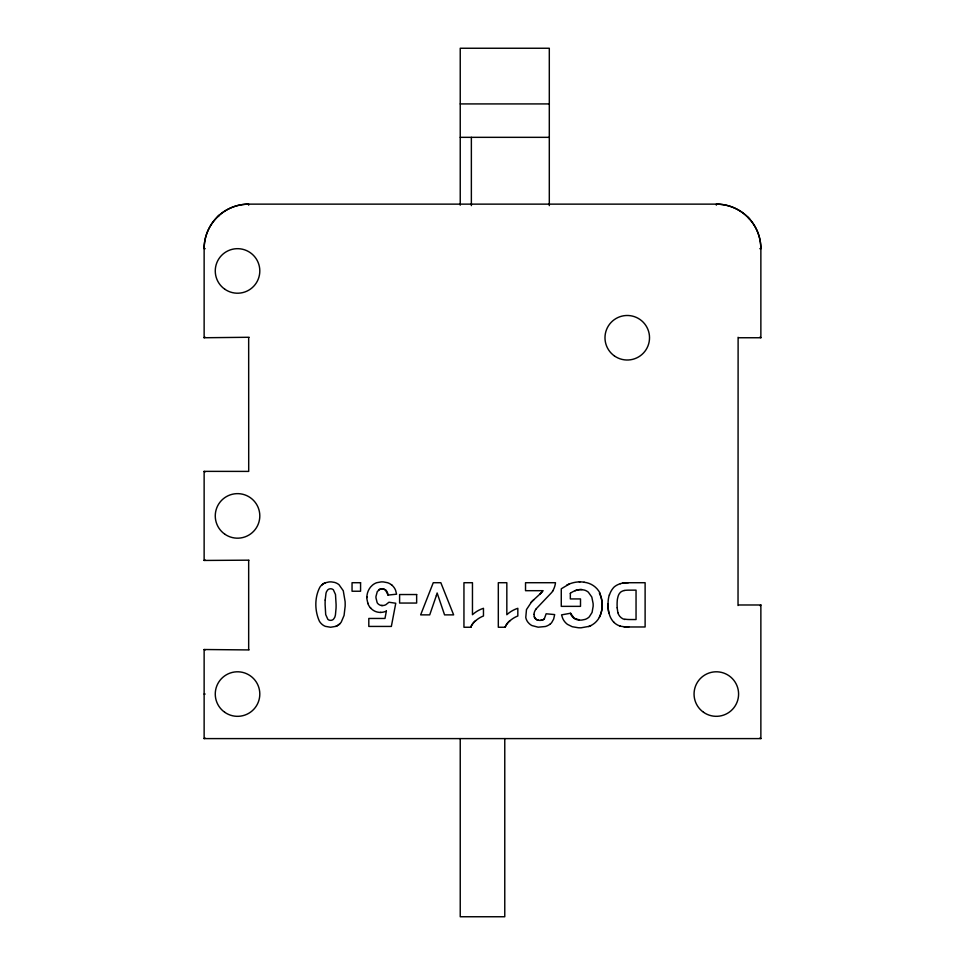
<?xml version="1.0" encoding="UTF-8"?>
<svg xmlns="http://www.w3.org/2000/svg" width="965" height="965" viewBox="0 0 965 965"><rect width="100%" height="100%" fill="white"/><g stroke="black" fill="none" stroke-linecap="round" stroke-linejoin="round"><path stroke-width="1.45" d="M386.386 611.05L384.975 618.456L368.811 618.456L368.811 626.43L391.356 626.43L395.759 603.246L388.931 602.232L385.879 604.705A7.491 7.491 0 0 1 381.766 605.501L381.416 605.465M535.816 609.217L551.884 592.293A19.722 19.722 0 0 0 552.861 590.737M539.773 594.295A36.212 36.212 0 0 0 540.702 593.379A14.572 14.572 0 0 0 542.8 590.689A14.764 14.764 0 0 1 541.148 592.884A13.136 13.136 0 0 1 540.702 593.379L533.874 599.663A63.642 63.642 0 0 0 531.606 601.858L526.48 609.578L525.768 617.443A11.254 11.254 0 0 0 528.024 622.328L529.327 623.716A11.942 11.942 0 0 0 531.968 625.573L538.144 627.19L545.322 626.514A14.632 14.632 0 0 0 549.869 624.307M249.151 337.268L204.134 337.75L204.906 336.978M248.946 560.17L204.134 560.448L204.906 559.676M249.079 649.928L204.134 649.517L204.134 738.599L204.906 737.827M738.032 605.538L738.116 337.268M760.094 605.755L760.866 604.983L738.599 604.983M217.427 216.944L219.224 215.267L218.572 215.846M321.9 584.887L321.393 585.369A12.702 12.702 0 0 0 319.91 587.154C314.481 597.359 314.65 610.724 319.379 621.171A13.546 13.546 0 0 0 320.875 623.197L321.888 624.21A11.496 11.496 0 0 0 325.446 626.369L330.597 627.25L335.76 626.381A11.435 11.435 0 0 0 339.294 624.246L339.813 623.776A12.714 12.714 0 0 0 341.296 621.991L344.071 615.429L345.156 606.189A73.026 73.026 0 0 0 345.108 601.569L343.275 590.749L339.005 584.694A12.376 12.376 0 0 0 334.445 582.378L331.405 581.907A17.37 17.37 0 0 0 329.017 581.955L325.446 582.751A11.435 11.435 0 0 0 321.9 584.887A11.483 11.483 0 0 1 325.446 582.751M580.001 581.859A29.071 29.071 0 0 0 569.326 583.982L561.268 588.795L561.268 606.358L580.508 606.358L580.508 598.927L570.339 598.927L570.339 593.342M570.315 593.318A19.179 19.179 0 0 1 575.128 590.713A15.151 15.151 0 0 1 580.315 589.567A14.873 14.873 0 0 1 582.028 589.651L584.561 590.134A10.929 10.929 0 0 1 588.336 592.184L591.81 597.045L593.101 603.451A32.653 32.653 0 0 1 593.149 606.261L592.076 612.449L589.289 616.84A11.061 11.061 0 0 1 585.116 619.397L581.907 620.049A16.827 16.827 0 0 1 580.025 620.097L574.103 618.263L570.617 613.233L561.546 614.874L562.692 618.408A15.102 15.102 0 0 0 567.48 624.379L572.221 626.719L578.325 627.745A36.598 36.598 0 0 0 581.099 627.793L589.217 626.345A16.55 16.55 0 0 0 590.351 625.851A19.951 19.951 0 0 0 599.398 617.347A25.717 25.717 0 0 0 602.16 605.851A28.142 28.142 0 0 0 599.735 593.137M620.386 583.644L623.354 583.005M624.162 590.508L625.187 590.339A36.694 36.694 0 0 1 629.361 590.158L636.044 590.134L636.044 619.554L629.506 619.53A56.26 56.26 0 0 1 626.997 619.421L624.922 619.18M534.055 614.452L534.345 616.695A5.102 5.102 0 0 0 538.036 620.181L539.266 620.35A9.264 9.264 0 0 0 540.605 620.35L541.232 620.278A5.669 5.669 0 0 0 544.308 618.879L546.142 613.776L554.67 614.584L553.633 619.132L551.678 622.594A9.952 9.952 0 0 1 549.869 624.307M460.233 103.918L549.302 103.918M460.233 137.332L549.302 137.332M205.159 248.668L204.134 248.668L204.134 337.75M759.841 248.668L760.866 248.668L760.866 337.75L738.599 337.75M204.134 560.448L204.134 471.366L248.705 471.403L248.668 337.75M623.354 582.993A37.237 37.237 0 0 1 628.299 582.727L645.115 582.715L645.115 626.973L628.782 626.973A55.017 55.017 0 0 1 625.006 626.864L621.122 626.321A13.413 13.413 0 0 1 619.868 625.983M542.788 590.689L525.527 590.689L525.527 582.715L555.49 582.715A20.808 20.808 0 0 1 552.559 591.231M470.86 627.25L463.948 627.25L463.948 582.715L472.464 582.715L472.464 614.705A29.662 29.662 0 0 1 483.465 608.3L483.465 615.984A25.681 25.681 0 0 0 476.288 620.206A16.067 16.067 0 0 0 470.763 627.214A15.778 15.778 0 0 1 475.769 620.555M505.226 627.25L498.314 627.25L498.314 582.715L506.83 582.715L506.83 614.705A29.662 29.662 0 0 1 517.831 608.3L517.831 615.984A25.681 25.681 0 0 0 510.654 620.206A16.067 16.067 0 0 0 505.129 627.214A15.778 15.778 0 0 1 510.135 620.555M204.134 694.052L205.159 694.052M204.134 738.599L760.866 738.599L760.866 604.983M584.127 582.172L581.69 581.931A30.422 30.422 0 0 0 579.326 581.895M391.488 584.814A13.16 13.16 0 0 1 395.59 590.291L396.579 594.199L388.063 595.079L385.566 590.061L383.141 588.867L380.536 588.976L377.315 591.485L375.988 596.358A19.24 19.24 0 0 0 375.976 597.902L377.158 602.667A5.742 5.742 0 0 0 377.761 603.499A6.031 6.031 0 0 0 381.754 605.513A7.792 7.792 0 0 0 382.466 605.525M760.094 336.978L760.866 337.75M760.094 737.827L760.866 738.599M204.134 471.366L204.906 472.138M204.134 649.517L204.906 650.289M747.827 217.185L749.733 219.224M366.905 596.889A20.265 20.265 0 0 0 366.953 599.181L367.882 603.535M617.166 607.817L617.769 612.003A12.328 12.328 0 0 0 617.986 612.739M716.332 205.159L716.332 204.134L248.668 204.134A44.535 44.535 0 0 0 204.134 248.668A44.487 44.487 0 0 1 248.632 204.17L248.668 205.159M549.302 205.617L549.302 48.25L460.233 48.25L460.233 205.183M504.767 738.599L504.767 916.75L460.233 916.75L460.233 738.599M471.366 137.332L471.366 205.617M248.668 560.448L248.668 649.517M339.813 623.776A11.483 11.483 0 0 1 335.76 626.381M386.072 590.399A7.817 7.817 0 0 1 387.99 595.091M386.374 611.038A13.751 13.751 0 0 1 380.524 612.425M380.898 612.401A14.777 14.777 0 0 1 379.124 612.341L377.785 612.148A12.557 12.557 0 0 1 372.948 610.085L371.875 609.241A14.982 14.982 0 0 1 370.379 607.757M370.85 608.288A13.727 13.727 0 0 1 367.653 602.86M366.869 597.576A16.538 16.538 0 0 1 370.572 587.034L372.418 585.2A13.245 13.245 0 0 1 376.748 582.715L381.066 581.907A20.651 20.651 0 0 1 383.503 581.943L387.556 582.715A13.052 13.052 0 0 1 391.983 585.212M378.57 589.844A5.549 5.549 0 0 1 385.988 590.484M533.959 614.44A9.674 9.674 0 0 1 535.877 609.265M544.344 618.915A6.128 6.128 0 0 1 540.605 620.314M538.639 620.278A5.259 5.259 0 0 1 534.236 616.731M531.003 602.474A56.199 56.199 0 0 1 533.874 599.675M579.096 620.073A9.722 9.722 0 0 1 570.412 613.294M584.115 582.257A20.168 20.168 0 0 1 599.953 593.017M599.422 593.282A27.044 27.044 0 0 1 599.313 617.311M590.882 625.585A16.887 16.887 0 0 1 588.638 626.55M566.841 585.055A36.682 36.682 0 0 1 569.326 583.97M575.116 590.689A15.114 15.114 0 0 1 582.028 589.615M628.782 626.961A50.24 50.24 0 0 1 623.909 626.78M620.35 626.14A15.006 15.006 0 0 1 613.668 622.063M613.981 622.461A19.626 19.626 0 0 1 609.18 613.776L608.469 610.797A41.724 41.724 0 0 1 608.034 603.74M609.265 594.971A29.867 29.867 0 0 0 608.095 604.416A37.502 37.502 0 0 0 608.891 613.245M609.434 595.031A19.927 19.927 0 0 1 614.03 587.106A16.152 16.152 0 0 1 620.411 583.741M624.837 619.53A9.614 9.614 0 0 1 617.902 612.763M617.226 607.805A42.629 42.629 0 0 1 617.407 599.229L617.986 596.696A13.848 13.848 0 0 1 619.011 594.126L620.326 592.401A8.54 8.54 0 0 1 624.174 590.544M622.425 583.125A34.559 34.559 0 0 1 628.299 582.751M325.193 600.061L325.157 600.881A114.184 114.184 0 0 0 325.108 604.548L325.7 614.609L327.871 619.385A4.294 4.294 0 0 0 333.359 619.385L334.65 617.516A11.496 11.496 0 0 0 335.132 616.116A15.223 15.223 0 0 0 335.434 614.898L336.049 608.227A114.473 114.473 0 0 0 336.097 604.548L335.494 594.5L333.335 589.736A4.306 4.306 0 0 0 327.847 589.748L326.556 591.617A11.496 11.496 0 0 0 325.989 593.33L325.193 600.061M436.337 595.646L429.715 614.874L420.644 614.874L433.261 582.715L440.836 582.715L453.634 614.874L444.563 614.874L437.133 592.98L436.361 595.55M360.572 582.715L352.044 582.715L352.044 591.231L360.572 591.231L360.572 582.715M416.651 594.537L399.606 594.537L399.606 603.053L416.651 603.053L416.651 594.537M760.866 248.668A44.535 44.535 0 0 0 716.332 204.134A44.487 44.487 0 0 1 760.83 248.644M224.712 712.267A22.267 22.267 0 0 0 259.718 696.054A22.267 22.267 0 0 0 228.186 673.847A22.267 22.267 0 0 0 224.712 712.267M224.712 534.115A22.267 22.267 0 0 0 259.718 517.903A22.267 22.267 0 0 0 228.186 495.696A22.267 22.267 0 0 0 224.712 534.115M224.712 289.15A22.267 22.267 0 0 0 259.718 272.938A22.267 22.267 0 0 0 228.186 250.731A22.267 22.267 0 0 0 224.712 289.15M614.428 355.952A22.267 22.267 0 0 0 649.433 339.752A22.267 22.267 0 0 0 617.889 317.545A22.267 22.267 0 0 0 614.428 355.952M703.509 712.267A22.267 22.267 0 0 0 738.502 696.054A22.267 22.267 0 0 0 706.971 673.847A22.267 22.267 0 0 0 703.509 712.267"/></g></svg>
